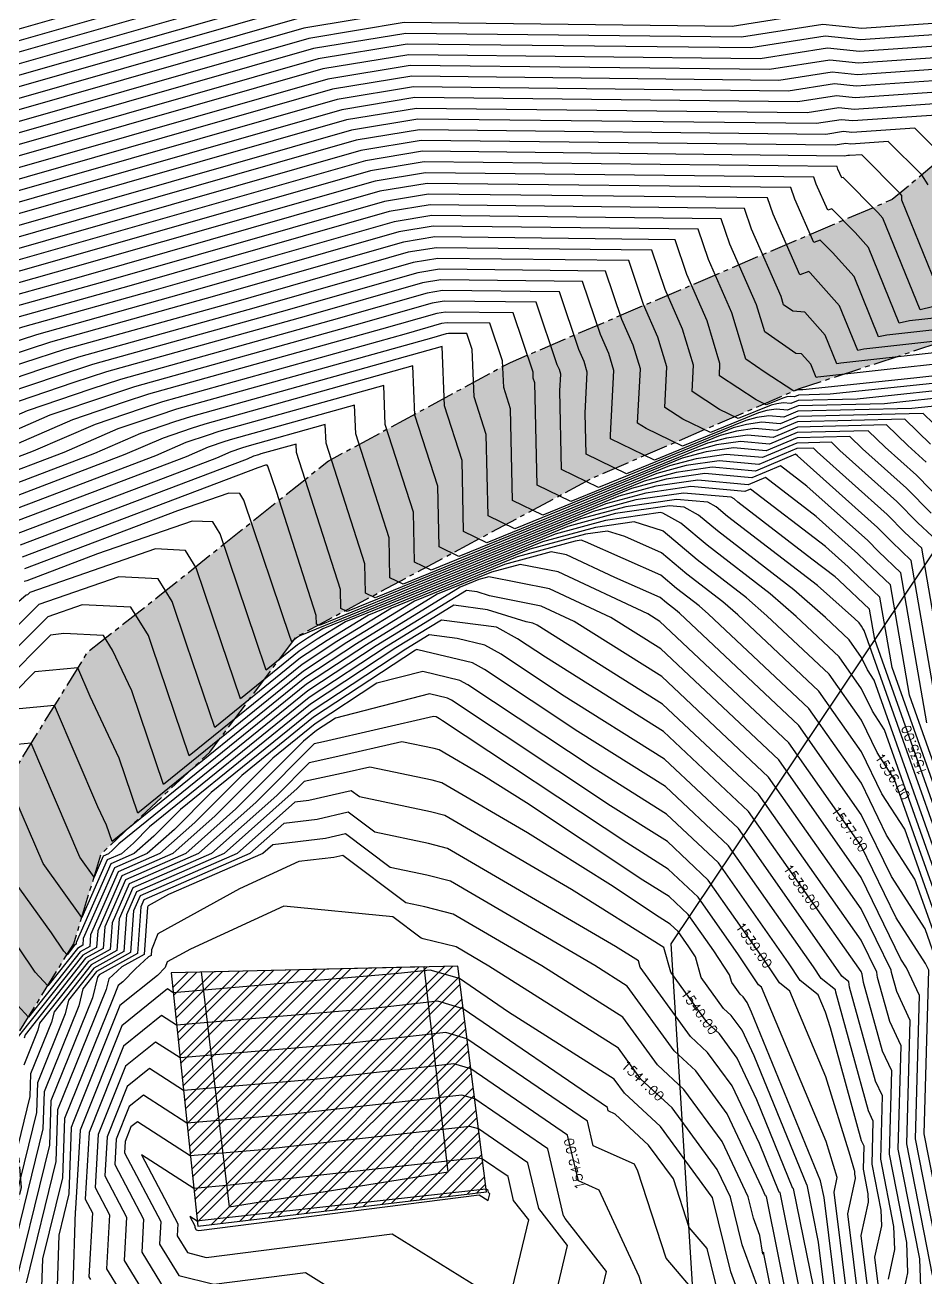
# Model space of a CAD drawing. Header units: metres. Extents: x 1097517 to 1097766, y 877052 to 877236.
# Drawn here: x 1097700.61 to 1097724.85, y 877158.98 to 877192.67 of the extents above; entities that cross this region are included whole.
import ezdxf

# ---------------------------------------------------------------- set-up
doc = ezdxf.new("R2010")
doc.units = ezdxf.units.M
doc.linetypes.add('CENTER2', pattern=[1.125, 0.75, -0.125, 0.125, -0.125])
for name, color, linetype in [('C-TOPO-MAJR', 9, 'Continuous'), ('C-TOPO-MINR', 8, 'Continuous'), ('EDIFICACIONES', 7, 'Continuous'), ('Via', 7, 'CENTER2')]:
    doc.layers.add(name, color=color, linetype=linetype)
doc.styles.get("Standard").update_dxf_attribs({"font": 'simplex.shx'})

msp = doc.modelspace()

# ---------------------------------------------------------------- hatches: boundary and pattern name
at = {"layer": 'EDIFICACIONES', "transparency": 33554615}
h = msp.add_hatch(dxfattribs=at)
h.set_pattern_fill('ANSI32', color=4, scale=0.05)
h.paths.add_polyline_path([(1097717.698, 877146.503), (1097718.296, 877141.954), (1097714.753, 877141.387), (1097714.079, 877145.925)])
h.paths.add_polyline_path([(1097704.543, 877167.182), (1097705.259, 877160.373), (1097713.027, 877161.302), (1097712.253, 877167.364)])
at = {"layer": 'Via', "transparency": 33554602}
h = msp.add_hatch(dxfattribs=at)
h.set_pattern_fill('AR-CONC', color=9, scale=0.01)
h.paths.add_polyline_path([(1097743.406, 877209.884), (1097742.789, 877207.774), (1097739.23, 877201.65), (1097731.624, 877194.237), (1097728.844, 877192.061), (1097723.938, 877187.976), (1097713.661, 877183.589), (1097708.774, 877180.942), (1097704.197, 877177.294), (1097702.283, 877175.792), (1097698.494, 877169.681), (1097697.048, 877167.117), (1097696.739, 877163), (1097696.405, 877157.375), (1097697.261, 877153.918), (1097698.725, 877142.966), (1097702.195, 877134.401), (1097704.278, 877131.959), (1097702.854, 877143.121), (1097701.527, 877147.394), (1097700.771, 877150.597), (1097699.626, 877157.377), (1097700.517, 877161.414), (1097700.209, 877165.197), (1097701.923, 877167.962), (1097702.662, 877170.388), (1097705.585, 877173.118), (1097707.902, 877176.215), (1097715.868, 877180.484), (1097721.42, 877182.884), (1097726.789, 877184.65), (1097730.424, 877188.426), (1097731.775, 877190.234), (1097734.3, 877192.055), (1097739.871, 877197.714), (1097745.847, 877205.636), (1097747.847, 877204.842), (1097752.597, 877208.238), (1097748.356, 877212.762), (1097746.929, 877210.428)])

# ---------------------------------------------------------------- linework, layer by layer
at = {"color": 7, "true_color": 0xf0f0f0, "elevation": 1524.878, "flags": 128}
msp.add_lwpolyline([(1097634.053, 877203.423), (1097648.747, 877202.896), (1097665.209, 877201.516), (1097676.679, 877201.505), (1097687.817, 877201.494), (1097702.372, 877204.916), (1097709.087, 877204.78), (1097724.138, 877203.189), (1097735.028, 877205.815), (1097743.406, 877209.884), (1097746.929, 877210.428), (1097748.356, 877212.762), (1097752.597, 877208.238), (1097747.847, 877204.842), (1097737.529, 877193.34), (1097733.953, 877187.068), (1097729.469, 877182.53), (1097726.491, 877180.653), (1097717.986, 877167.963), (1097718.674, 877156.953), (1097720.55, 877148.199), (1097723.179, 877131.191)], dxfattribs=at)
at = {"layer": 'C-TOPO-MAJR', "color": 32, "linetype": 'Continuous', "lineweight": -3, "flags": 128}
for points, elevation in [([(1097727.706, 877194.751), (1097723.3, 877194.443), (1097721.71, 877194.606), (1097718.371, 877194.085), (1097710.605, 877194.172), (1097707.607, 877193.677), (1097697.305, 877190.729), (1097693.543, 877189.53), (1097693.4, 877189.438), (1097692.092, 877188.73), (1097691.84, 877188.598), (1097691.713, 877188.526), (1097690.845, 877188.155), (1097687.579, 877185.449), (1097687.145, 877185.365), (1097671.805, 877179.596), (1097671.707, 877179.483), (1097671.522, 877179.333), (1097668.934, 877179.174), (1097668.596, 877179.041)], 1525), ([(1097710.77, 877193.02), (1097708.117, 877192.582), (1097696.811, 877189.347), (1097694.437, 877188.59), (1097694.347, 877188.532), (1097693.521, 877188.085), (1097692.969, 877187.796), (1097692.691, 877187.636), (1097691.958, 877187.324), (1097686.932, 877183.158), (1097686.263, 877183.029), (1097672.865, 877177.99), (1097672.68, 877177.776), (1097672.328, 877177.492), (1097670.143, 877177.358), (1097668.718, 877176.796), (1097668.639, 877176.565), (1097666.247, 877174.311), (1097666.247, 877174.293), (1097665.737, 877171.893), (1097665.721, 877171.86), (1097665.648, 877171.579), (1097665.034, 877167.647), (1097665.278, 877159.276)], 1526), ([(1097728.722, 877192.35), (1097723.062, 877191.955), (1097722.199, 877192.044), (1097720.388, 877191.761), (1097710.935, 877191.867), (1097708.627, 877191.486), (1097696.317, 877187.964), (1097695.331, 877187.649), (1097695.294, 877187.625), (1097694.951, 877187.44), (1097694.097, 877186.993), (1097693.668, 877186.747), (1097693.072, 877186.492), (1097686.286, 877180.867), (1097685.382, 877180.694), (1097673.925, 877176.384), (1097673.653, 877176.069), (1097673.135, 877175.651), (1097671.353, 877175.542), (1097670.191, 877175.084), (1097669.97, 877174.435), (1097668.098, 877172.672)], 1527), ([(1097726.682, 877190.972), (1097722.942, 877190.711), (1097722.444, 877190.762), (1097721.397, 877190.599), (1097711.1, 877190.715), (1097709.138, 877190.391), (1097696.746, 877186.845), (1097696.403, 877186.749), (1097696.113, 877186.655), (1097695.226, 877186.191), (1097694.646, 877185.857), (1097694.185, 877185.661), (1097685.639, 877178.577), (1097684.501, 877178.358), (1097674.985, 877174.779), (1097674.626, 877174.362), (1097673.941, 877173.81), (1097672.563, 877173.726), (1097671.664, 877173.371), (1097671.3, 877172.306), (1097669.949, 877171.033), (1097669.956, 877170.149), (1097669.713, 877169.006)], 1528), ([(1097724.906, 877188.375), (1097724.733, 877188.638), (1097723.833, 877189.538), (1097722.823, 877189.467), (1097722.688, 877189.481), (1097722.406, 877189.437), (1097711.265, 877189.562), (1097709.648, 877189.295), (1097699.437, 877186.373), (1097697.91, 877185.947), (1097696.622, 877185.528), (1097696.355, 877185.388), (1097695.623, 877184.968), (1097695.299, 877184.829), (1097684.992, 877176.286)], 1529), ([(1097727.901, 877184.786), (1097723.792, 877184.333), (1097723.571, 877184.285), (1097722.913, 877185.903), (1097722.336, 877186.55), (1097722.005, 877186.883), (1097721.828, 877186.822), (1097721.316, 877187.987), (1097721.21, 877188.3), (1097711.43, 877188.41), (1097710.158, 877188.2), (1097702.127, 877185.902), (1097699.417, 877185.145), (1097697.868, 877184.641), (1097697.165, 877184.403), (1097696.601, 877184.078), (1097696.413, 877183.998), (1097684.345, 877173.995)], 1530), ([(1097727.087, 877183.46), (1097724.519, 877183.177), (1097721.534, 877182.864), (1097721.419, 877182.862), (1097721.405, 877182.856), (1097721.39, 877182.857), (1097721.378, 877182.855), (1097721.367, 877182.852), (1097721.303, 877182.826), (1097721.266, 877182.844), (1097720.524, 877183.329), (1097720, 877183.687), (1097719.626, 877184.93), (1097718.994, 877186.368), (1097718.721, 877187.177), (1097711.595, 877187.257), (1097710.668, 877187.104), (1097704.817, 877185.43), (1097700.924, 877184.343), (1097699.673, 877183.936), (1097697.736, 877183.279), (1097697.579, 877183.188), (1097697.526, 877183.166), (1097683.698, 877171.704)], 1531), ([(1097725.247, 877182.443), (1097724.464, 877182.361), (1097721.403, 877182.288), (1097721.023, 877182.128), (1097720.625, 877182.164), (1097720.294, 877182.117), (1097720, 877182.037), (1097718.297, 877181.344), (1097717.321, 877181.817), (1097717.091, 877181.967), (1097717.165, 877183.427), (1097716.975, 877184.058), (1097716.671, 877184.749), (1097716.231, 877186.054), (1097711.76, 877186.105), (1097711.179, 877186.009), (1097707.507, 877184.958), (1097702.432, 877183.541), (1097701.478, 877183.231), (1097699.453, 877182.544), (1097698.418, 877182.094), (1097697.735, 877181.628), (1097693.337, 877177.939), (1097683.052, 877169.414)], 1532), ([(1097725.338, 877179.806), (1097724.589, 877180.566), (1097723.75, 877181.317), (1097723.295, 877181.76), (1097721.386, 877181.714), (1097720.642, 877181.401), (1097719.86, 877181.471), (1097719.21, 877181.378), (1097718.633, 877181.222), (1097715.292, 877179.861), (1097714.388, 877180.299), (1097714.328, 877183.044), (1097714.285, 877183.176), (1097714.279, 877183.339), (1097713.741, 877184.932), (1097711.925, 877184.952), (1097711.689, 877184.913), (1097710.198, 877184.487), (1097703.939, 877182.739), (1097703.282, 877182.526), (1097701.89, 877182.053), (1097700.015, 877181.238)], 1533), ([(1097725.334, 877173.157), (1097724.453, 877178.272), (1097723.925, 877178.769), (1097723.542, 877179.157), (1097721.392, 877181.082), (1097721.335, 877181.126), (1097720.26, 877180.673), (1097719.094, 877180.779), (1097718.126, 877180.639), (1097717.266, 877180.407), (1097712.287, 877178.378), (1097711.75, 877178.638), (1097711.715, 877180.267), (1097711.1, 877182.176), (1097711.046, 877183.501), (1097705.446, 877181.937), (1097705.087, 877181.821), (1097704.326, 877181.562), (1097703.301, 877181.117), (1097700.118, 877179.906), (1097699.643, 877179.733), (1097698.128, 877178.424), (1097697.02, 877177.668), (1097683.363, 877166.213)], 1534), ([(1097726.757, 877166.883), (1097723.471, 877176.144), (1097723.33, 877176.96), (1097722.512, 877177.732), (1097722.495, 877177.749), (1097722.401, 877177.833), (1097721.777, 877178.31), (1097719.788, 877179.841), (1097719.685, 877179.928), (1097719.607, 877179.97), (1097718.329, 877180.086), (1097717.042, 877179.901), (1097715.899, 877179.592), (1097709.281, 877176.896), (1097709.113, 877176.977), (1097709.101, 877177.49), (1097707.915, 877181.176), (1097707.906, 877181.401), (1097706.953, 877181.135), (1097706.892, 877181.116), (1097706.763, 877181.072), (1097706.588, 877180.996), (1097705.855, 877180.717), (1097700.481, 877178.681)], 1535), ([(1097725.844, 877167.191), (1097724.002, 877172.381), (1097723.533, 877173.111), (1097723.112, 877173.975), (1097722.24, 877175.216), (1097720.571, 877176.785), (1097720.02, 877177.269), (1097718.69, 877178.293), (1097717.779, 877179.06), (1097717.757, 877179.073), (1097716.997, 877179.312), (1097715.958, 877179.162), (1097714.532, 877178.777), (1097709.237, 877176.619), (1097708.475, 877176.152), (1097707.986, 877175.831), (1097706.408, 877174.553), (1097705.89, 877176.083), (1097705.217, 877178.077), (1097704.928, 877178.543), (1097704.122, 877178.582), (1097700.744, 877177.409), (1097700.678, 877177.344), (1097700.641, 877177.338), (1097696.941, 877174.141)], 1536), ([(1097725.72, 877158.18), (1097724.803, 877162.855), (1097724.924, 877167.253), (1097724.838, 877167.436), (1097724.047, 877168.666), (1097723.107, 877170.597), (1097721.158, 877173.371), (1097717.688, 877176.632), (1097717.363, 877176.837), (1097714.95, 877177.967), (1097713.928, 877178.168), (1097713.165, 877177.962), (1097711.704, 877177.367), (1097709.533, 877176.035), (1097708.142, 877175.12), (1097703.645, 877171.482), (1097703.146, 877172.958), (1097702.365, 877174.616), (1097702.034, 877175.39), (1097700.876, 877175.274), (1097699.77, 877174.159)], 1537), ([(1097724.202, 877158.371), (1097724.364, 877159.117), (1097724.334, 877159.931), (1097723.867, 877162.312), (1097723.929, 877164.552), (1097723.682, 877165.077), (1097723.17, 877166.929), (1097723.135, 877167.15), (1097723.101, 877167.219), (1097720.075, 877171.525), (1097717.79, 877173.673), (1097714.611, 877175.671), (1097713.862, 877176.167), (1097713.313, 877176.473), (1097713.296, 877176.477), (1097711.817, 877176.671), (1097710.591, 877175.919), (1097708.297, 877174.41), (1097704.793, 877171.574), (1097704.08, 877170.859), (1097703.553, 877170.39), (1097702.918, 877170.113), (1097701.989, 877167.999), (1097701.986, 877167.953), (1097701.948, 877167.931), (1097701.744, 877167.674), (1097701.657, 877167.768), (1097701.324, 877168.262), (1097700.106, 877169.954)], 1538), ([(1097724.224, 877148.795), (1097722.743, 877160.706), (1097722.949, 877161.653), (1097722.948, 877161.682), (1097722.931, 877161.77), (1097722.933, 877161.852), (1097722.924, 877161.871), (1097722.813, 877162.271), (1097722.151, 877164.393), (1097721.185, 877166.696), (1097720.904, 877166.92), (1097720.479, 877167.564), (1097718.993, 877169.679), (1097717.891, 877170.715), (1097716.36, 877171.677), (1097712.081, 877174.513), (1097711.978, 877174.57), (1097711.497, 877174.686), (1097708.963, 877174.036), (1097708.453, 877173.7), (1097708.103, 877173.417), (1097706.282, 877171.591), (1097704.936, 877170.392), (1097703.315, 877169.685), (1097702.762, 877168.424), (1097702.719, 877167.844), (1097702.243, 877167.576), (1097700.615, 877165.52), (1097700.592, 877165.425)], 1539), ([(1097721.818, 877158.75), (1097721.287, 877161.383), (1097721.27, 877161.388), (1097720.297, 877163.773), (1097719.769, 877164.894), (1097719.292, 877165.544), (1097718.961, 877165.85), (1097717.984, 877167.2), (1097717.796, 877167.863), (1097715.313, 877169.423), (1097711.904, 877171.415), (1097711.519, 877171.511), (1097709.607, 877171.914), (1097709.384, 877172.083), (1097708.247, 877171.818), (1097707.867, 877171.774), (1097706.319, 877170.395), (1097703.713, 877169.257), (1097703.534, 877168.85), (1097703.453, 877167.734), (1097702.538, 877167.221), (1097702.172, 877166.759), (1097702.062, 877166.298), (1097701.127, 877163.986), (1097701.094, 877162.99), (1097699.76, 877157.572)], 1540), ([(1097720.296, 877158.801), (1097719.904, 877159.87), (1097719.586, 877161.152), (1097719.233, 877161.902), (1097718.021, 877163.552), (1097717.182, 877164.328), (1097716.581, 877165.159), (1097713.09, 877167.368), (1097712.208, 877167.883), (1097711.323, 877168.104), (1097711.269, 877168.115), (1097710.504, 877168.693), (1097707.572, 877168.974), (1097705.064, 877167.824), (1097704.441, 877167.48), (1097704.381, 877167.328), (1097704.174, 877167.115), (1097703.168, 877166.304), (1097701.919, 877163.185), (1097701.856, 877163.026), (1097701.796, 877161.24), (1097701.524, 877160.136), (1097701.468, 877158.494)], 1541), ([(1097717.236, 877158.7), (1097717.131, 877159.022), (1097716.061, 877161.344), (1097715.499, 877161.592), (1097715.209, 877162.824), (1097712.605, 877164.605), (1097712.151, 877164.738), (1097708.392, 877164.32), (1097704.875, 877164.021), (1097703.959, 877164.61), (1097703.365, 877164.131), (1097702.822, 877162.775), (1097702.762, 877161.724), (1097703.345, 877160.617), (1097703.281, 877159.452), (1097704.018, 877158.249)], 1542)]:
    msp.add_lwpolyline(points, dxfattribs=dict(at, elevation=elevation))
at = {"layer": 'C-TOPO-MAJR', "color": 32, "linetype": 'Continuous', "lineweight": -3, "elevation": 1543, "flags": 128}
msp.add_lwpolyline([(1097713.115, 877161.243), (1097713.084, 877161.284), (1097713.072, 877161.333), (1097713.018, 877161.37), (1097713.009, 877161.373), (1097705.379, 877160.525), (1097705.244, 877160.513), (1097705.051, 877160.638), (1097705.185, 877160.382), (1097705.183, 877160.338), (1097705.221, 877160.275), (1097705.291, 877160.257), (1097712.831, 877161.214), (1097713.072, 877161.064), (1097713.115, 877161.243)], close=True, dxfattribs=at)
at = {"layer": 'C-TOPO-MINR', "color": 8, "linetype": 'Continuous', "lineweight": -3, "flags": 128}
for points, elevation in [([(1097727.326, 877195.651), (1097723.389, 877195.376), (1097721.526, 877195.567), (1097717.614, 877194.956), (1097710.482, 877195.037), (1097707.224, 877194.499), (1097697.675, 877191.767), (1097694.146, 877190.641), (1097693.206, 877190.211), (1097692.204, 877189.959), (1097691.179, 877189.302), (1097691.162, 877189.291), (1097691.02, 877189.214), (1097690.993, 877189.2), (1097690.98, 877189.193), (1097690.01, 877188.779), (1097688.064, 877187.167), (1097687.805, 877187.117), (1097671.01, 877180.8), (1097670.978, 877180.763), (1097670.917, 877180.713), (1097669.944, 877180.654), (1097669.545, 877181.368)], 1524.25), ([(1097727.453, 877195.351), (1097723.36, 877195.065), (1097721.587, 877195.247), (1097717.867, 877194.666), (1097710.523, 877194.749), (1097707.352, 877194.225), (1097697.552, 877191.421), (1097693.93, 877190.266), (1097693.315, 877189.984), (1097692.659, 877189.819), (1097691.987, 877189.389), (1097691.922, 877189.347), (1097691.377, 877189.053), (1097691.275, 877189), (1097691.224, 877188.97), (1097690.288, 877188.571), (1097687.903, 877186.594), (1097687.585, 877186.533), (1097671.275, 877180.398), (1097671.221, 877180.336), (1097671.119, 877180.253), (1097669.483, 877180.153), (1097669.243, 877180.583)], 1524.5), ([(1097727.58, 877195.051), (1097723.33, 877194.754), (1097721.648, 877194.926), (1097718.119, 877194.375), (1097710.564, 877194.46), (1097707.479, 877193.951), (1097697.428, 877191.075), (1097693.714, 877189.89), (1097693.423, 877189.757), (1097693.113, 877189.679), (1097692.796, 877189.476), (1097692.682, 877189.404), (1097691.735, 877188.892), (1097691.558, 877188.799), (1097691.469, 877188.748), (1097690.566, 877188.363), (1097687.741, 877186.021), (1097687.365, 877185.949), (1097671.54, 877179.997), (1097671.464, 877179.909), (1097671.32, 877179.793), (1097669.022, 877179.652), (1097668.941, 877179.798)], 1524.75), ([(1097727.833, 877194.451), (1097723.27, 877194.132), (1097721.771, 877194.286), (1097718.623, 877193.794), (1097710.647, 877193.884), (1097707.734, 877193.403), (1097697.181, 877190.384), (1097693.767, 877189.295), (1097693.637, 877189.211), (1097692.449, 877188.569), (1097692.122, 877188.398), (1097691.958, 877188.303), (1097691.123, 877187.948), (1097687.417, 877184.876), (1097686.924, 877184.781), (1097672.07, 877179.194), (1097671.951, 877179.056), (1097671.723, 877178.872), (1097669.236, 877178.72), (1097668.207, 877178.315)], 1525.25), ([(1097727.96, 877194.151), (1097723.24, 877193.821), (1097721.832, 877193.965), (1097718.875, 877193.504), (1097710.688, 877193.596), (1097707.862, 877193.13), (1097697.058, 877190.038), (1097693.99, 877189.06), (1097693.873, 877188.985), (1097692.807, 877188.408), (1097692.404, 877188.197), (1097692.202, 877188.081), (1097691.402, 877187.74), (1097687.256, 877184.303), (1097686.704, 877184.197), (1097672.335, 877178.793), (1097672.194, 877178.629), (1097671.925, 877178.412), (1097669.539, 877178.266), (1097667.982, 877177.653), (1097667.974, 877177.63), (1097667.719, 877177.39)], 1525.5), ([(1097728.087, 877193.851), (1097723.211, 877193.51), (1097721.893, 877193.645), (1097719.128, 877193.213), (1097710.729, 877193.308), (1097707.99, 877192.856), (1097696.934, 877189.692), (1097694.214, 877188.825), (1097694.11, 877188.758), (1097693.164, 877188.246), (1097692.686, 877187.996), (1097692.446, 877187.858), (1097691.68, 877187.532), (1097687.094, 877183.731), (1097686.484, 877183.613), (1097672.6, 877178.391), (1097672.437, 877178.203), (1097672.127, 877177.952), (1097669.841, 877177.812), (1097668.35, 877177.224), (1097668.306, 877177.098), (1097666.873, 877175.747)], 1525.75), ([(1097722.015, 877193.004), (1097719.632, 877192.632), (1097710.812, 877192.732), (1097708.245, 877192.308), (1097696.687, 877189.001), (1097694.661, 877188.354), (1097694.584, 877188.305), (1097693.879, 877187.924), (1097693.251, 877187.595), (1097692.935, 877187.414), (1097692.237, 877187.116), (1097686.771, 877182.585), (1097686.043, 877182.445), (1097673.13, 877177.589), (1097672.923, 877177.349), (1097672.53, 877177.031), (1097670.446, 877176.904), (1097669.086, 877176.368)], 1526.25), ([(1097728.468, 877192.95), (1097723.121, 877192.577), (1097722.077, 877192.684), (1097719.884, 877192.342), (1097710.853, 877192.444), (1097708.372, 877192.034), (1097696.564, 877188.655), (1097694.884, 877188.119), (1097694.82, 877188.079), (1097694.236, 877187.763), (1097693.533, 877187.394), (1097693.18, 877187.191), (1097692.515, 877186.908), (1097686.609, 877182.013), (1097685.823, 877181.862), (1097673.395, 877177.187), (1097673.167, 877176.922), (1097672.731, 877176.571), (1097670.748, 877176.45), (1097669.455, 877175.94)], 1526.5), ([(1097728.595, 877192.65), (1097723.091, 877192.266), (1097722.138, 877192.364), (1097720.136, 877192.051), (1097710.894, 877192.155), (1097708.5, 877191.76), (1097696.44, 877188.31), (1097695.108, 877187.884), (1097695.057, 877187.852), (1097694.594, 877187.601), (1097693.815, 877187.194), (1097693.424, 877186.969), (1097692.793, 877186.7), (1097686.447, 877181.44), (1097685.603, 877181.278), (1097673.66, 877176.786), (1097673.41, 877176.496), (1097672.933, 877176.111), (1097671.051, 877175.996), (1097669.823, 877175.512)], 1526.75), ([(1097728.818, 877192.048), (1097723.032, 877191.644), (1097722.26, 877191.723), (1097720.641, 877191.47), (1097710.977, 877191.579), (1097708.755, 877191.212), (1097696.193, 877187.618), (1097695.555, 877187.414), (1097695.53, 877187.399), (1097695.308, 877187.279), (1097694.379, 877186.793), (1097693.913, 877186.524), (1097693.35, 877186.284), (1097686.124, 877180.295), (1097685.162, 877180.11), (1097674.19, 877175.983), (1097673.896, 877175.642), (1097673.336, 877175.191), (1097671.656, 877175.088), (1097670.559, 877174.656), (1097670.302, 877173.903), (1097668.561, 877172.262)], 1527.25), ([(1097728.106, 877191.689), (1097723.002, 877191.333), (1097722.321, 877191.403), (1097720.893, 877191.18), (1097711.018, 877191.291), (1097708.883, 877190.939), (1097696.07, 877187.272), (1097695.778, 877187.179), (1097695.767, 877187.172), (1097695.666, 877187.117), (1097694.662, 877186.592), (1097694.157, 877186.302), (1097693.629, 877186.077), (1097685.962, 877179.722), (1097684.942, 877179.526), (1097674.455, 877175.582), (1097674.139, 877175.216), (1097673.538, 877174.73), (1097671.958, 877174.634), (1097670.928, 877174.227), (1097670.635, 877173.371), (1097669.023, 877171.852)], 1527.5), ([(1097727.394, 877191.331), (1097722.972, 877191.022), (1097722.383, 877191.083), (1097721.145, 877190.889), (1097711.059, 877191.003), (1097709.01, 877190.665), (1097696.074, 877186.963), (1097696.026, 877186.95), (1097695.986, 877186.937), (1097694.944, 877186.391), (1097694.402, 877186.079), (1097693.907, 877185.869), (1097685.8, 877179.149), (1097684.721, 877178.942), (1097674.72, 877175.18), (1097674.382, 877174.789), (1097673.739, 877174.27), (1097672.261, 877174.18), (1097671.296, 877173.799), (1097670.967, 877172.838), (1097669.486, 877171.442)], 1527.75), ([(1097725.97, 877190.614), (1097722.913, 877190.4), (1097722.505, 877190.442), (1097721.649, 877190.308), (1097711.142, 877190.427), (1097709.265, 877190.117), (1097697.419, 877186.727), (1097696.78, 877186.549), (1097696.241, 877186.373), (1097695.508, 877185.99), (1097694.89, 877185.635), (1097694.464, 877185.453), (1097685.477, 877178.004), (1097684.281, 877177.774), (1097675.25, 877174.377), (1097674.869, 877173.936), (1097674.143, 877173.35), (1097672.866, 877173.272), (1097672.033, 877172.943), (1097671.633, 877171.773), (1097670.412, 877170.623), (1097670.42, 877169.631), (1097670.21, 877168.645), (1097669.791, 877167.79)], 1528.25), ([(1097725.257, 877190.255), (1097722.883, 877190.089), (1097722.566, 877190.122), (1097721.901, 877190.018), (1097711.183, 877190.139), (1097709.393, 877189.843), (1097698.091, 877186.609), (1097697.157, 877186.348), (1097696.368, 877186.091), (1097695.79, 877185.789), (1097695.135, 877185.412), (1097694.742, 877185.245), (1097685.315, 877177.431)], 1528.5), ([(1097725.317, 877189.124), (1097724.545, 877189.896), (1097722.853, 877189.778), (1097722.627, 877189.801), (1097722.154, 877189.727), (1097711.224, 877189.85), (1097709.52, 877189.569), (1097698.764, 877186.491), (1097697.533, 877186.148), (1097696.495, 877185.81), (1097696.072, 877185.589), (1097695.379, 877185.19), (1097695.021, 877185.037), (1097685.154, 877176.859)], 1528.75), ([(1097725.25, 877185.378), (1097724.198, 877187.963), (1097724.194, 877188.082), (1097724.148, 877188.151), (1097723.121, 877189.179), (1097722.793, 877189.156), (1097722.75, 877189.161), (1097722.658, 877189.146), (1097711.307, 877189.274), (1097709.775, 877189.021), (1097700.109, 877186.256), (1097698.287, 877185.747), (1097696.749, 877185.246), (1097696.637, 877185.187), (1097695.868, 877184.745), (1097695.577, 877184.621), (1097684.83, 877175.713)], 1529.25), ([(1097728.105, 877185.118), (1097724.409, 877184.711), (1097724.131, 877184.649), (1097723.301, 877186.688), (1097722.943, 877187.09), (1097722.312, 877187.726), (1097722.205, 877187.689), (1097721.897, 877188.392), (1097721.833, 877188.58), (1097711.389, 877188.698), (1097710.031, 877188.474), (1097701.454, 877186.02), (1097699.041, 877185.346), (1097697.417, 877184.817), (1097697.023, 877184.683), (1097696.357, 877184.3), (1097696.134, 877184.206), (1097684.507, 877174.568)], 1529.75), ([(1097725.026, 877185.088), (1097724.69, 877185.013), (1097723.689, 877187.473), (1097723.55, 877187.63), (1097722.619, 877188.569), (1097722.583, 877188.556), (1097722.477, 877188.797), (1097722.455, 877188.861), (1097711.348, 877188.986), (1097709.903, 877188.748), (1097700.782, 877186.138), (1097698.664, 877185.546), (1097696.966, 877184.993), (1097696.88, 877184.964), (1097696.112, 877184.523), (1097695.856, 877184.413), (1097684.669, 877175.141)], 1529.5), ([(1097727.698, 877184.455), (1097723.175, 877183.956), (1097723.011, 877183.92), (1097722.524, 877185.117), (1097721.729, 877186.009), (1097721.698, 877186.041), (1097721.451, 877185.955), (1097720.735, 877187.582), (1097720.588, 877188.019), (1097711.471, 877188.122), (1097710.286, 877187.926), (1097702.799, 877185.784), (1097699.794, 877184.945), (1097698.319, 877184.465), (1097697.308, 877184.122), (1097696.845, 877183.856), (1097696.691, 877183.79), (1097684.183, 877173.423)], 1530.25), ([(1097727.494, 877184.123), (1097722.558, 877183.579), (1097722.452, 877183.556), (1097722.136, 877184.332), (1097721.586, 877184.949), (1097721.27, 877184.974), (1097721.017, 877185.147), (1097720.951, 877185.366), (1097720.155, 877187.178), (1097719.966, 877187.738), (1097711.513, 877187.834), (1097710.413, 877187.652), (1097703.472, 877185.666), (1097700.171, 877184.744), (1097698.77, 877184.288), (1097697.45, 877183.841), (1097697.09, 877183.633), (1097696.969, 877183.582), (1097684.022, 877172.85)], 1530.5), ([(1097727.291, 877183.792), (1097721.941, 877183.202), (1097721.892, 877183.192), (1097721.748, 877183.547), (1097721.496, 877183.829), (1097721.351, 877183.841), (1097720.509, 877184.417), (1097720.289, 877185.148), (1097719.574, 877186.773), (1097719.343, 877187.458), (1097711.554, 877187.545), (1097710.541, 877187.378), (1097704.145, 877185.548), (1097700.548, 877184.544), (1097699.222, 877184.112), (1097697.593, 877183.56), (1097697.334, 877183.411), (1097697.248, 877183.374), (1097683.86, 877172.277)], 1530.75), ([(1097726.184, 877182.947), (1097722.999, 877182.613), (1097721.411, 877182.575), (1097721.214, 877182.492), (1097721.007, 877182.511), (1097720.836, 877182.486), (1097720.683, 877182.445), (1097719.8, 877182.085), (1097719.293, 877182.331), (1097718.557, 877182.812), (1097718.593, 877183.523), (1097718.301, 877184.494), (1097717.833, 877185.559), (1097717.476, 877186.616), (1097711.678, 877186.681), (1097710.924, 877186.557), (1097706.162, 877185.194), (1097701.678, 877183.942), (1097700.575, 877183.583), (1097698.235, 877182.79), (1097698.042, 877182.705), (1097697.914, 877182.618), (1097697.092, 877181.929), (1097683.375, 877170.559)], 1531.5), ([(1097726.653, 877183.198), (1097722.267, 877182.739), (1097721.415, 877182.718), (1097721.31, 877182.674), (1097721.199, 877182.684), (1097721.107, 877182.671), (1097721.025, 877182.648), (1097720.551, 877182.456), (1097720.28, 877182.587), (1097719.29, 877183.234), (1097719.307, 877183.571), (1097718.963, 877184.712), (1097718.413, 877185.963), (1097718.098, 877186.896), (1097711.636, 877186.969), (1097710.796, 877186.83), (1097705.49, 877185.312), (1097701.301, 877184.143), (1097700.124, 877183.76), (1097697.878, 877182.998), (1097697.823, 877182.966), (1097697.805, 877182.958), (1097683.537, 877171.132)], 1531.25), ([(1097725.716, 877182.695), (1097723.732, 877182.487), (1097721.407, 877182.431), (1097721.119, 877182.31), (1097720.816, 877182.337), (1097720.565, 877182.301), (1097720.341, 877182.241), (1097719.049, 877181.714), (1097718.307, 877182.074), (1097717.824, 877182.389), (1097717.879, 877183.475), (1097717.638, 877184.276), (1097717.252, 877185.154), (1097716.853, 877186.335), (1097711.719, 877186.393), (1097711.051, 877186.283), (1097706.835, 877185.076), (1097702.055, 877183.742), (1097701.026, 877183.407), (1097698.844, 877182.667), (1097698.23, 877182.4), (1097697.825, 877182.123), (1097695.214, 877179.934), (1097683.213, 877169.986)], 1531.75), ([(1097725.048, 877181.955), (1097724.771, 877182.225), (1097721.399, 877182.144), (1097720.928, 877181.946), (1097720.434, 877181.991), (1097720.023, 877181.932), (1097719.658, 877181.834), (1097717.546, 877180.973), (1097716.366, 877181.545), (1097716.364, 877181.642), (1097716.451, 877183.379), (1097716.313, 877183.84), (1097716.091, 877184.344), (1097715.608, 877185.774), (1097711.801, 877185.817), (1097711.306, 877185.735), (1097708.18, 877184.84), (1097702.808, 877183.341), (1097701.929, 877183.054), (1097700.062, 877182.421), (1097698.606, 877181.788), (1097697.646, 877181.133), (1097691.46, 877175.945), (1097682.89, 877168.841)], 1532.25), ([(1097724.966, 877181.401), (1097724.279, 877182.07), (1097721.394, 877182.001), (1097720.833, 877181.764), (1097720.242, 877181.818), (1097719.752, 877181.747), (1097719.316, 877181.63), (1097716.795, 877180.602), (1097715.706, 877181.13), (1097715.682, 877182.237), (1097715.737, 877183.332), (1097715.65, 877183.622), (1097715.51, 877183.94), (1097714.986, 877185.493), (1097711.843, 877185.529), (1097711.434, 877185.461), (1097708.853, 877184.723), (1097703.185, 877183.14), (1097702.38, 877182.878), (1097700.672, 877182.299), (1097698.794, 877181.482), (1097697.556, 877180.638), (1097689.583, 877173.95), (1097682.728, 877168.268)], 1532.5), ([(1097724.851, 877180.918), (1097724.358, 877181.359), (1097723.787, 877181.915), (1097721.39, 877181.858), (1097720.737, 877181.582), (1097720.051, 877181.645), (1097719.481, 877181.563), (1097718.974, 877181.426), (1097716.043, 877180.232), (1097715.047, 877180.715), (1097715.001, 877182.831), (1097715.024, 877183.284), (1097714.988, 877183.403), (1097714.93, 877183.535), (1097714.363, 877185.213), (1097711.884, 877185.24), (1097711.561, 877185.187), (1097709.525, 877184.605), (1097703.562, 877182.94), (1097702.831, 877182.702), (1097701.281, 877182.176), (1097699.193, 877181.268)], 1532.75), ([(1097724.985, 877179.547), (1097724.328, 877180.213), (1097723.141, 877181.275), (1097722.803, 877181.605), (1097721.382, 877181.571), (1097720.546, 877181.219), (1097719.668, 877181.298), (1097718.939, 877181.193), (1097718.291, 877181.019), (1097714.541, 877179.49), (1097713.728, 877179.884), (1097713.674, 877182.35), (1097713.489, 877182.926), (1097713.46, 877183.641), (1097713.119, 877184.651), (1097711.966, 877184.664), (1097711.817, 877184.639), (1097710.87, 877184.369), (1097704.316, 877182.539), (1097703.734, 877182.349), (1097702.499, 877181.931), (1097700.836, 877181.207), (1097699.444, 877180.678)], 1533.25), ([(1097725.014, 877178.927), (1097724.631, 877179.288), (1097724.066, 877179.861), (1097722.533, 877181.233), (1097722.311, 877181.45), (1097721.378, 877181.427), (1097720.451, 877181.037), (1097719.477, 877181.125), (1097718.668, 877181.009), (1097717.949, 877180.815), (1097713.789, 877179.12), (1097713.069, 877179.469), (1097713.021, 877181.656), (1097712.693, 877182.676), (1097712.641, 877183.942), (1097712.496, 877184.371), (1097712.008, 877184.376), (1097711.944, 877184.366), (1097711.543, 877184.251), (1097704.692, 877182.338), (1097704.185, 877182.173), (1097703.108, 877181.808), (1097701.658, 877181.177), (1097699.669, 877180.42)], 1533.5), ([(1097725.8, 877172.411), (1097724.733, 877178.599), (1097724.278, 877179.028), (1097723.804, 877179.509), (1097721.925, 877181.191), (1097721.819, 877181.294), (1097721.374, 877181.284), (1097720.356, 877180.855), (1097719.286, 877180.952), (1097718.397, 877180.824), (1097717.607, 877180.611), (1097713.038, 877178.749), (1097712.409, 877179.054), (1097712.368, 877180.961), (1097711.896, 877182.426), (1097711.831, 877184.025), (1097705.069, 877182.138), (1097704.636, 877181.997), (1097703.717, 877181.685), (1097702.48, 877181.147), (1097699.893, 877180.163)], 1533.75), ([(1097724.868, 877173.904), (1097724.172, 877177.944), (1097723.572, 877178.51), (1097723.281, 877178.805), (1097721.644, 877180.27), (1097720.931, 877180.814), (1097720.165, 877180.491), (1097718.903, 877180.606), (1097717.855, 877180.455), (1097716.924, 877180.204), (1097711.535, 877178.008), (1097711.091, 877178.223), (1097711.061, 877179.573), (1097710.304, 877181.926), (1097710.261, 877182.976), (1097705.823, 877181.737), (1097705.538, 877181.644), (1097704.935, 877181.44), (1097704.123, 877181.087), (1097700.707, 877179.787), (1097700.302, 877179.634)], 1534.25), ([(1097727.213, 877166.729), (1097724.402, 877174.65), (1097723.891, 877177.616), (1097723.218, 877178.25), (1097723.019, 877178.453), (1097721.896, 877179.457), (1097720.528, 877180.503), (1097720.069, 877180.309), (1097718.712, 877180.432), (1097717.584, 877180.27), (1097716.582, 877180), (1097710.784, 877177.637), (1097710.431, 877177.808), (1097710.408, 877178.878), (1097709.508, 877181.676), (1097709.476, 877182.451), (1097706.199, 877181.536), (1097705.99, 877181.468), (1097705.544, 877181.317), (1097704.945, 877181.056), (1097702.423, 877180.097), (1097700.362, 877179.316)], 1534.5), ([(1097726.985, 877166.806), (1097723.937, 877175.397), (1097723.611, 877177.288), (1097722.865, 877177.991), (1097722.757, 877178.101), (1097722.149, 877178.645), (1097720.125, 877180.191), (1097719.974, 877180.127), (1097718.52, 877180.259), (1097717.313, 877180.085), (1097716.241, 877179.796), (1097710.033, 877177.266), (1097709.772, 877177.393), (1097709.755, 877178.184), (1097708.711, 877181.426), (1097708.691, 877181.926), (1097706.576, 877181.336), (1097706.441, 877181.292), (1097706.153, 877181.194), (1097705.766, 877181.026), (1097704.139, 877180.407), (1097700.421, 877178.998)], 1534.75), ([(1097726.528, 877166.96), (1097723.183, 877176.39), (1097723.148, 877176.444), (1097723.117, 877176.508), (1097723.052, 877176.6), (1097722.928, 877176.716), (1097721.928, 877177.595), (1097719.513, 877179.454), (1097719.208, 877179.711), (1097718.977, 877179.837), (1097718.138, 877179.913), (1097716.771, 877179.716), (1097715.557, 877179.389), (1097708.53, 877176.525), (1097708.453, 877176.562), (1097708.448, 877176.795), (1097707.375, 877180.128), (1097707.146, 877180.807), (1097707.13, 877180.834), (1097707.084, 877180.836), (1097706.874, 877180.763), (1097700.54, 877178.363)], 1535.25), ([(1097726.3, 877167.037), (1097723.456, 877175.054), (1097723.276, 877175.333), (1097723.115, 877175.664), (1097722.781, 877176.139), (1097722.143, 877176.739), (1097721.292, 877177.487), (1097719.239, 877179.067), (1097718.732, 877179.494), (1097718.348, 877179.703), (1097717.946, 877179.74), (1097716.5, 877179.531), (1097715.215, 877179.185), (1097708.003, 877176.246), (1097707.945, 877176.21), (1097707.908, 877176.186), (1097707.789, 877176.089), (1097707.75, 877176.205), (1097706.503, 877179.897), (1097706.396, 877180.07), (1097706.097, 877180.085), (1097704.719, 877179.606), (1097700.6, 877178.046)], 1535.5), ([(1097726.072, 877167.114), (1097723.729, 877173.718), (1097723.405, 877174.222), (1097723.114, 877174.819), (1097722.511, 877175.677), (1097721.357, 877176.762), (1097720.656, 877177.378), (1097718.964, 877178.68), (1097718.255, 877179.277), (1097717.77, 877179.542), (1097717.711, 877179.56), (1097716.229, 877179.347), (1097714.874, 877178.981), (1097708.62, 877176.433), (1097708.21, 877176.181), (1097707.947, 877176.008), (1097707.098, 877175.321), (1097706.82, 877176.144), (1097705.86, 877178.987), (1097705.662, 877179.307), (1097705.11, 877179.333), (1097702.564, 877178.45), (1097700.659, 877177.728), (1097700.593, 877177.704)], 1535.75), ([(1097725.616, 877167.268), (1097724.276, 877171.045), (1097723.662, 877171.999), (1097723.111, 877173.131), (1097721.97, 877174.755), (1097719.786, 877176.808), (1097719.384, 877177.16), (1097718.415, 877177.906), (1097717.736, 877178.478), (1097716.747, 877178.917), (1097716.283, 877179.063), (1097715.687, 877178.977), (1097714.19, 877178.574), (1097709.854, 877176.806), (1097708.739, 877176.123), (1097708.025, 877175.653), (1097705.717, 877173.785), (1097704.96, 877176.022), (1097704.574, 877177.167), (1097704.194, 877177.78), (1097703.135, 877177.831), (1097700.984, 877177.084), (1097700.451, 877176.547)], 1536.25), ([(1097725.388, 877167.345), (1097724.549, 877169.708), (1097723.79, 877170.888), (1097723.11, 877172.286), (1097721.699, 877174.293), (1097719, 877176.831), (1097718.748, 877177.052), (1097718.141, 877177.519), (1097717.715, 877177.878), (1097715.688, 877178.777), (1097715.569, 877178.814), (1097715.416, 877178.793), (1097713.848, 877178.37), (1097710.47, 877176.993), (1097709.004, 877176.094), (1097708.064, 877175.476), (1097705.026, 877173.017), (1097704.031, 877175.961), (1097703.931, 877176.257), (1097703.46, 877177.017), (1097702.147, 877177.08), (1097701.224, 877176.759), (1097700.224, 877175.751)], 1536.5), ([(1097725.159, 877167.422), (1097724.822, 877168.372), (1097723.919, 877169.777), (1097723.108, 877171.442), (1097721.428, 877173.832), (1097718.214, 877176.853), (1097718.112, 877176.943), (1097717.867, 877177.132), (1097717.694, 877177.277), (1097716.48, 877177.816), (1097715.175, 877178.427), (1097714.77, 877178.507), (1097713.507, 877178.166), (1097711.087, 877177.18), (1097709.268, 877176.064), (1097708.103, 877175.298), (1097704.336, 877172.249), (1097703.485, 877174.763), (1097702.968, 877175.863), (1097702.726, 877176.253), (1097701.661, 877176.305), (1097701.3, 877176.268), (1097699.997, 877174.955)], 1536.75), ([(1097725.373, 877158.618), (1097724.569, 877162.719), (1097724.675, 877166.577), (1097724.327, 877167.319), (1097724.176, 877167.554), (1097723.105, 877169.753), (1097720.887, 877172.909), (1097717.714, 877175.893), (1097716.372, 877176.736), (1097714.725, 877177.508), (1097713.085, 877177.829), (1097712.823, 877177.759), (1097712.321, 877177.554), (1097709.797, 877176.006), (1097708.181, 877174.943), (1097702.955, 877170.714), (1097702.806, 877171.153), (1097702.574, 877171.647), (1097701.404, 877174.375), (1097700.453, 877174.279)], 1537.25), ([(1097725.027, 877159.056), (1097724.335, 877162.584), (1097724.426, 877165.902), (1097724.061, 877166.68), (1097723.92, 877167.192), (1097723.91, 877167.253), (1097723.104, 877168.908), (1097720.616, 877172.448), (1097717.739, 877175.153), (1097715.381, 877176.634), (1097714.499, 877177.048), (1097713.111, 877177.32), (1097712.775, 877177.425), (1097712.485, 877177.463), (1097710.062, 877175.977), (1097708.219, 877174.765), (1097703.139, 877170.653), (1097702.979, 877170.493), (1097702.861, 877170.388), (1097702.719, 877170.326), (1097702.471, 877169.762), (1097702.09, 877170.291), (1097700.775, 877173.36), (1097700.029, 877173.285)], 1537.5), ([(1097724.718, 877158.483), (1097724.68, 877159.494), (1097724.101, 877162.448), (1097724.178, 877165.227), (1097723.872, 877165.878), (1097723.545, 877167.061), (1097723.523, 877167.201), (1097723.103, 877168.064), (1097720.346, 877171.986), (1097717.764, 877174.413), (1097714.391, 877176.533), (1097714.274, 877176.588), (1097714.091, 877176.624), (1097713.052, 877176.949), (1097712.151, 877177.067), (1097710.327, 877175.948), (1097708.258, 877174.588), (1097703.966, 877171.114), (1097703.53, 877170.676), (1097703.207, 877170.389), (1097702.819, 877170.22), (1097702.14, 877168.675), (1097701.098, 877170.123), (1097700.146, 877172.345)], 1537.75), ([(1097723.837, 877158.954), (1097724.01, 877159.751), (1097723.987, 877160.369), (1097723.633, 877162.177), (1097723.68, 877163.877), (1097723.492, 877164.275), (1097722.795, 877166.798), (1097722.772, 877166.948), (1097722.589, 877167.092), (1097722.49, 877167.243), (1097719.805, 877171.064), (1097717.815, 877172.934), (1097715.048, 877174.673), (1097713.417, 877175.754), (1097712.979, 877175.997), (1097712.24, 877176.175), (1097711.483, 877176.274), (1097710.856, 877175.89), (1097708.336, 877174.233), (1097705.621, 877172.035), (1097704.63, 877171.042), (1097703.899, 877170.39), (1097703.017, 877170.006), (1097702.182, 877168.105), (1097702.169, 877167.925), (1097702.022, 877167.843), (1097701.225, 877166.836), (1097700.885, 877167.206), (1097699.581, 877169.136)], 1538.25), ([(1097724.796, 877148.888), (1097723.473, 877159.538), (1097723.656, 877160.385), (1097723.641, 877160.807), (1097723.399, 877162.041), (1097723.431, 877163.202), (1097723.303, 877163.474), (1097722.42, 877166.667), (1097722.41, 877166.731), (1097722.027, 877167.035), (1097721.82, 877167.35), (1097719.534, 877170.602), (1097717.841, 877172.194), (1097715.485, 877173.674), (1097712.972, 877175.34), (1097712.646, 877175.521), (1097711.184, 877175.873), (1097711.149, 877175.878), (1097711.12, 877175.86), (1097708.375, 877174.055), (1097706.448, 877172.495), (1097705.181, 877171.225), (1097704.244, 877170.391), (1097703.117, 877169.899), (1097702.376, 877168.211), (1097702.353, 877167.898), (1097702.096, 877167.754), (1097700.706, 877165.998), (1097700.113, 877166.643)], 1538.5), ([(1097724.51, 877148.842), (1097723.108, 877160.122), (1097723.303, 877161.019), (1097723.294, 877161.245), (1097723.165, 877161.905), (1097723.182, 877162.527), (1097723.113, 877162.672), (1097722.276, 877165.704), (1097722.142, 877166.131), (1097721.948, 877166.595), (1097721.466, 877166.977), (1097721.149, 877167.457), (1097719.263, 877170.141), (1097717.866, 877171.454), (1097715.922, 877172.676), (1097712.527, 877174.927), (1097712.312, 877175.046), (1097711.311, 877175.287), (1097710.075, 877174.97), (1097708.414, 877173.877), (1097707.275, 877172.956), (1097705.731, 877171.408), (1097704.59, 877170.391), (1097703.216, 877169.792), (1097702.569, 877168.318), (1097702.536, 877167.871), (1097702.17, 877167.665), (1097700.226, 877165.211)], 1538.75), ([(1097723.937, 877148.749), (1097722.378, 877161.29), (1097722.463, 877161.68), (1097722.159, 877162.655), (1097720.423, 877166.798), (1097720.343, 877166.862), (1097719.809, 877167.671), (1097718.722, 877169.218), (1097717.917, 877169.975), (1097716.797, 877170.679), (1097711.842, 877173.963), (1097711.76, 877174.015), (1097711.676, 877174.064), (1097711.666, 877174.066), (1097711.605, 877174.079), (1097708.64, 877173.393), (1097708.394, 877173.34), (1097706.832, 877171.774), (1097705.282, 877170.393), (1097703.415, 877169.578), (1097702.955, 877168.53), (1097702.903, 877167.816), (1097702.317, 877167.487), (1097701.005, 877165.83), (1097700.96, 877165.643), (1097700.581, 877164.706)], 1539.25), ([(1097723.651, 877148.702), (1097722.105, 877161.141), (1097722.014, 877161.59), (1097722.011, 877161.591), (1097720.159, 877166.131), (1097720.038, 877166.39), (1097719.927, 877166.54), (1097719.851, 877166.611), (1097719.625, 877166.922), (1097719.567, 877167.13), (1097719.139, 877167.779), (1097718.451, 877168.757), (1097717.942, 877169.235), (1097717.234, 877169.68), (1097714.101, 877171.757), (1097712.944, 877172.484), (1097711.752, 877173.181), (1097711.617, 877173.214), (1097710.745, 877173.398), (1097708.946, 877172.982), (1097708.257, 877172.834), (1097707.383, 877171.957), (1097705.627, 877170.393), (1097703.514, 877169.471), (1097703.148, 877168.637), (1097703.086, 877167.789), (1097702.391, 877167.399), (1097701.394, 877166.14), (1097701.327, 877165.862), (1097700.763, 877164.466), (1097700.743, 877163.865), (1097699.835, 877160.175)], 1539.5), ([(1097723.365, 877148.656), (1097721.961, 877159.945), (1097721.651, 877161.487), (1097721.641, 877161.49), (1097720.228, 877164.952), (1097719.903, 877165.642), (1097719.61, 877166.042), (1097719.406, 877166.23), (1097718.804, 877167.061), (1097718.648, 877167.614), (1097718.469, 877167.886), (1097718.181, 877168.295), (1097717.968, 877168.496), (1097717.671, 877168.682), (1097716.36, 877169.551), (1097714.128, 877170.954), (1097711.828, 877172.298), (1097711.568, 877172.363), (1097709.886, 877172.717), (1097709.252, 877172.571), (1097708.12, 877172.328), (1097707.933, 877172.14), (1097705.973, 877170.394), (1097703.614, 877169.364), (1097703.341, 877168.743), (1097703.269, 877167.762), (1097702.465, 877167.31), (1097701.783, 877166.449), (1097701.694, 877166.08), (1097700.945, 877164.226), (1097700.919, 877163.428), (1097699.712, 877158.525)], 1539.75), ([(1097721.674, 877157.555), (1097720.924, 877161.28), (1097720.899, 877161.287), (1097720.366, 877162.593), (1097719.635, 877164.146), (1097718.974, 877165.046), (1097718.517, 877165.47), (1097717.163, 877167.339), (1097717.116, 877167.504), (1097716.497, 877167.893), (1097711.98, 877170.532), (1097711.47, 877170.659), (1097710.023, 877170.964), (1097709.31, 877171.503), (1097708.472, 877171.308), (1097707.571, 877171.203), (1097706.665, 877170.395), (1097703.812, 877169.15), (1097703.727, 877168.956), (1097703.636, 877167.707), (1097702.612, 877167.132), (1097702.562, 877167.068), (1097702.429, 877166.517), (1097701.309, 877163.746), (1097701.27, 877162.553), (1097700.201, 877158.213)], 1540.25), ([(1097721.53, 877156.36), (1097720.561, 877161.176), (1097720.529, 877161.186), (1097720.435, 877161.414), (1097719.501, 877163.398), (1097718.657, 877164.548), (1097718.072, 877165.089), (1097716.813, 877166.828), (1097715.939, 877167.381), (1097712.056, 877169.649), (1097711.421, 877169.807), (1097710.438, 877170.015), (1097709.236, 877170.923), (1097708.697, 877170.798), (1097707.275, 877170.631), (1097707.011, 877170.396), (1097704.475, 877169.289), (1097703.926, 877168.987), (1097703.912, 877168.952), (1097703.819, 877167.68), (1097703.222, 877167.344), (1097702.865, 877167.022), (1097702.796, 877166.735), (1097701.491, 877163.506), (1097701.445, 877162.115), (1097700.642, 877158.854)], 1540.5), ([(1097721.387, 877155.165), (1097720.478, 877159.677), (1097720.462, 877159.62), (1097720.382, 877160.122), (1097720.21, 877160.594), (1097720.069, 877161.159), (1097719.367, 877162.65), (1097718.339, 877164.05), (1097717.627, 877164.709), (1097716.697, 877165.993), (1097714.515, 877167.374), (1097712.132, 877168.766), (1097711.372, 877168.956), (1097710.853, 877169.065), (1097709.161, 877170.343), (1097708.922, 877170.287), (1097707.979, 877170.177), (1097706.379, 877169.443), (1097704.183, 877168.233), (1097704.014, 877167.801), (1097704.003, 877167.653), (1097703.933, 877167.613), (1097703.583, 877167.297), (1097703.242, 877166.947), (1097703.119, 877166.847), (1097702.966, 877166.464), (1097701.673, 877163.266), (1097701.621, 877161.678), (1097701.083, 877159.495), (1097701.04, 877158.235)], 1540.75), ([(1097720.21, 877157.479), (1097719.599, 877159.147), (1097719.103, 877161.145), (1097719.099, 877161.154), (1097717.703, 877163.054), (1097716.737, 877163.948), (1097716.465, 877164.324), (1097713.621, 877166.124), (1097712.296, 877167.031), (1097711.507, 877167.261), (1097710.651, 877167.166), (1097704.599, 877166.652), (1097704.445, 877166.751), (1097703.217, 877165.761), (1097702.095, 877162.957), (1097701.973, 877160.847), (1097701.972, 877160.803), (1097701.965, 877160.777), (1097701.897, 877158.754)], 1541.25), ([(1097719.294, 877158.423), (1097718.959, 877159.774), (1097718.482, 877160.337), (1097718.056, 877161.643), (1097717.386, 877162.556), (1097716.484, 877163.39), (1097716.3, 877163.471), (1097716.277, 877163.569), (1097712.399, 877166.222), (1097711.721, 877166.42), (1097709.898, 877166.217), (1097704.691, 877165.775), (1097704.283, 877166.037), (1097703.267, 877165.218), (1097702.337, 877162.896), (1097702.234, 877161.098), (1097702.425, 877160.735), (1097702.33, 877159.009), (1097702.371, 877158.943)], 1541.5), ([(1097718.819, 877158.385), (1097717.859, 877159.518), (1097717.099, 877161.853), (1097717.012, 877162.041), (1097715.9, 877162.531), (1097715.743, 877163.196), (1097712.502, 877165.413), (1097711.936, 877165.579), (1097709.145, 877165.269), (1097704.783, 877164.898), (1097704.121, 877165.324), (1097703.316, 877164.674), (1097702.58, 877162.835), (1097702.498, 877161.411), (1097702.885, 877160.676), (1097702.806, 877159.23), (1097703.194, 877158.596)], 1541.75)]:
    msp.add_lwpolyline(points, dxfattribs=dict(at, elevation=elevation))
for points, elevation in [([(1097715.11, 877160.647), (1097715.099, 877160.652), (1097714.674, 877162.451), (1097712.709, 877163.796), (1097712.365, 877163.896), (1097707.639, 877163.371), (1097704.968, 877163.144), (1097703.797, 877163.897), (1097703.415, 877163.588), (1097703.065, 877162.714), (1097703.026, 877162.037), (1097703.805, 877160.559), (1097703.757, 877159.673), (1097704.512, 877158.439), (1097705.812, 877158.111), (1097705.824, 877157.949), (1097706.332, 877157.763), (1097714.68, 877152.562), (1097716.256, 877159.154), (1097715.139, 877160.585), (1097715.11, 877160.647)], 1542.25), ([(1097715.209, 877159.851), (1097714.431, 877160.847), (1097714.14, 877162.079), (1097712.812, 877162.987), (1097712.58, 877163.055), (1097706.886, 877162.422), (1097705.06, 877162.267), (1097703.635, 877163.183), (1097703.464, 877163.045), (1097703.307, 877162.653), (1097703.29, 877162.35), (1097704.265, 877160.5), (1097704.232, 877159.895), (1097704.749, 877159.051), (1097705.69, 877158.814), (1097708.156, 877159.127), (1097714.144, 877155.396), (1097715.209, 877159.851)], 1542.5), ([(1097714.162, 877160.547), (1097713.757, 877161.065), (1097713.606, 877161.706), (1097712.915, 877162.179), (1097712.794, 877162.214), (1097706.133, 877161.474), (1097705.152, 877161.39), (1097703.749, 877162.293), (1097704.725, 877160.441), (1097704.707, 877160.116), (1097704.985, 877159.663), (1097705.49, 877159.536), (1097710.493, 877160.17), (1097713.608, 877158.23), (1097714.162, 877160.547)], 1542.75)]:
    msp.add_lwpolyline(points, close=True, dxfattribs=dict(at, elevation=elevation))
at = {"layer": 'EDIFICACIONES', "color": 7, "true_color": 0xf0f0f0, "elevation": 1541.099, "flags": 128}
msp.add_lwpolyline([(1097704.543, 877167.182), (1097705.259, 877160.373), (1097713.027, 877161.302), (1097712.253, 877167.364)], close=True, dxfattribs=at)
at = {"layer": 'EDIFICACIONES', "color": 7, "true_color": 0xf0f0f0, "elevation": 1540, "flags": 128}
msp.add_lwpolyline([(1097705.356, 877167.209), (1097706.103, 877160.893), (1097711.998, 877161.835), (1097711.347, 877167.343), (1097705.364, 877167.201)], dxfattribs=at)
at = {"layer": 'Via', "color": 7, "true_color": 0xf0f0f0, "elevation": 1540, "flags": 128}
msp.add_lwpolyline([(1097743.406, 877209.884), (1097742.789, 877207.774), (1097739.23, 877201.65), (1097731.624, 877194.237), (1097728.844, 877192.061), (1097723.938, 877187.976), (1097713.661, 877183.589), (1097708.774, 877180.942), (1097704.197, 877177.294), (1097702.283, 877175.792), (1097698.494, 877169.681), (1097697.048, 877167.117), (1097696.739, 877163), (1097696.405, 877157.375), (1097697.261, 877153.918), (1097698.725, 877142.966), (1097702.195, 877134.401), (1097704.278, 877131.959), (1097702.854, 877143.121), (1097701.527, 877147.394), (1097700.771, 877150.597), (1097699.626, 877157.377), (1097700.517, 877161.414), (1097700.209, 877165.197), (1097701.923, 877167.962), (1097702.662, 877170.388), (1097705.585, 877173.118), (1097707.902, 877176.215), (1097715.868, 877180.484), (1097721.42, 877182.884), (1097726.789, 877184.65), (1097730.424, 877188.426), (1097731.775, 877190.234), (1097734.3, 877192.055), (1097739.871, 877197.714), (1097745.847, 877205.636), (1097747.847, 877204.842), (1097752.597, 877208.238), (1097748.356, 877212.762), (1097746.929, 877210.428), (1097743.406, 877209.884)], dxfattribs=at)

# ---------------------------------------------------------------- texts
at = {"layer": 'C-TOPO-MAJR', "color": 7, "linetype": 'Continuous', "lineweight": -3, "true_color": 0xf0f0f0, "char_height": 0.254, "attachment_point": 5}
for s, insert, rotation in [('1535.00', (1097724.528, 877173.165, 1535), 109.5347), ('1536.00', (1097723.95, 877172.462, 1536), 302.7523), ('1537.00', (1097722.789, 877171.05, 1537), 305.0988), ('1538.00', (1097721.506, 877169.489, 1538), 305.0988), ('1539.00', (1097720.223, 877167.928, 1539), 305.0988), ('1540.00', (1097718.752, 877166.139, 1540), 305.918), ('1541.00', (1097717.229, 877164.285, 1541), 317.2275), ('1542.00', (1097715.391, 877162.05, 1542), 103.2751)]:
    msp.add_mtext(s, dxfattribs=dict(at, insert=insert, rotation=rotation))

doc.saveas('drawing.dxf')
